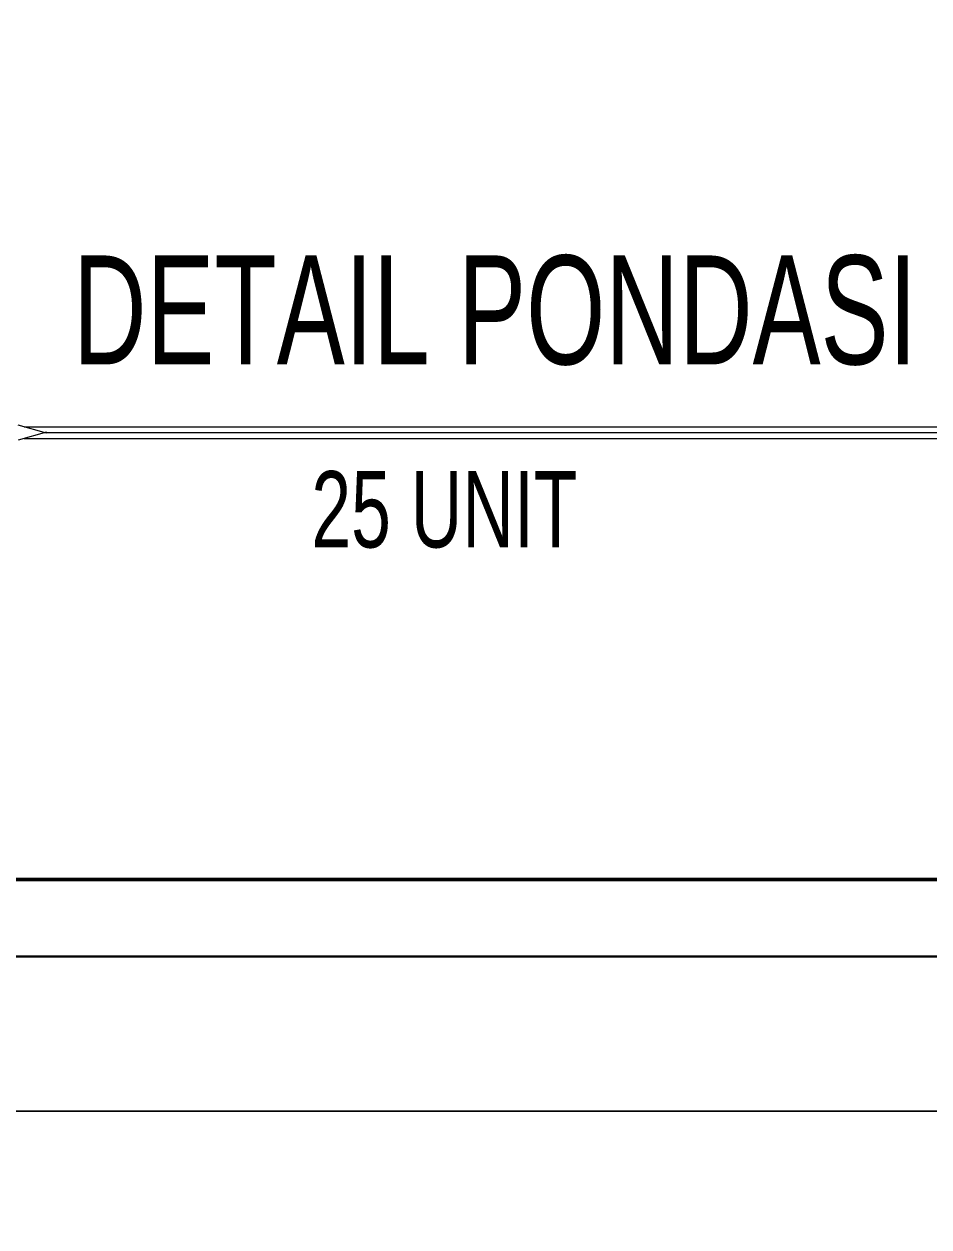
# Model space of a CAD drawing. Header units: centimetres. Extents: x 134057 to 145613, y 5028 to 39996.
# Drawn here: x 136377 to 136970, y 13975 to 14763 of the extents above; entities that cross this region are included whole.
import ezdxf

# ---------------------------------------------------------------- set-up
doc = ezdxf.new("R2010")
doc.units = ezdxf.units.CM
for name, color, linetype, lineweight in [('0.1', 253, 'Continuous', 9), ('Kertas', 252, 'Continuous', 20), ('Legenda', 252, 'Continuous', 20), ('TEXT', 3, 'Continuous', 20)]:
    doc.layers.add(name, color=color, linetype=linetype, lineweight=lineweight)
doc.styles.add('ROMANS', font='ROMANS.SHX', dxfattribs={"width": 0.7})

msp = doc.modelspace()

# ---------------------------------------------------------------- linework, layer by layer
at = {"layer": '0.1', "linetype": 'Continuous', "lineweight": 13}
for p, q in [((136391.262, 14495.046), (136372.82, 14500.293)), ((136391.262, 14495.724), (136372.82, 14490.478))]:
    msp.add_line(p, q, dxfattribs=at)
at = {"layer": '0.1', "linetype": 'Continuous', "lineweight": 9}
for p, q in [((136376.732, 14499.18), (137120.827, 14499.18)), ((136376.732, 14491.591), (137120.827, 14491.591))]:
    msp.add_line(p, q, dxfattribs=at)
at = {"layer": '0.1', "linetype": 'Continuous', "lineweight": 15}
msp.add_line((136390.07, 14495.385), (137120.827, 14495.385), dxfattribs=at)
at = {"layer": 'Kertas'}
for points in [[(134078.342, 17058.174), (138280.779, 17058.174), (138280.779, 14050.647), (134078.342, 14050.647)], [(134078.342, 14050.647), (138280.779, 14050.647), (138280.779, 11043.12), (134078.342, 11043.12)]]:
    msp.add_lwpolyline(points, close=True, dxfattribs=at)
at = {"layer": 'Legenda', "color": 5, "lineweight": 30}
msp.add_lwpolyline([(134230.237, 16906.278), (138179.515, 16906.278), (138179.515, 14151.91), (134230.237, 14151.91)], close=True, dxfattribs=at)
at = {"layer": 'Legenda', "color": 1, "lineweight": 50}
msp.add_lwpolyline([(134280.869, 16855.647), (137470.671, 16855.647), (137470.671, 14202.542), (134280.869, 14202.542)], close=True, dxfattribs=at)

# ---------------------------------------------------------------- texts
at = {"layer": 'TEXT', "color": 52, "lineweight": 15, "width": 23529.60895, "attachment_point": 1, "style": 'ROMANS'}
for s, insert, char_height in [('\\pt5.64971;{\\fCastellar|b0|i0|c0|p18;DETAIL PONDASI}', (136408.646, 14611.54), 71.39782), ('\\pt3.96006;{\\fColonna MT|b0|i0|c0|p82;25 UNIT}', (136565.006, 14470.136), 50.04503)]:
    msp.add_mtext(s, dxfattribs=dict(at, insert=insert, char_height=char_height))

doc.saveas('drawing.dxf')
